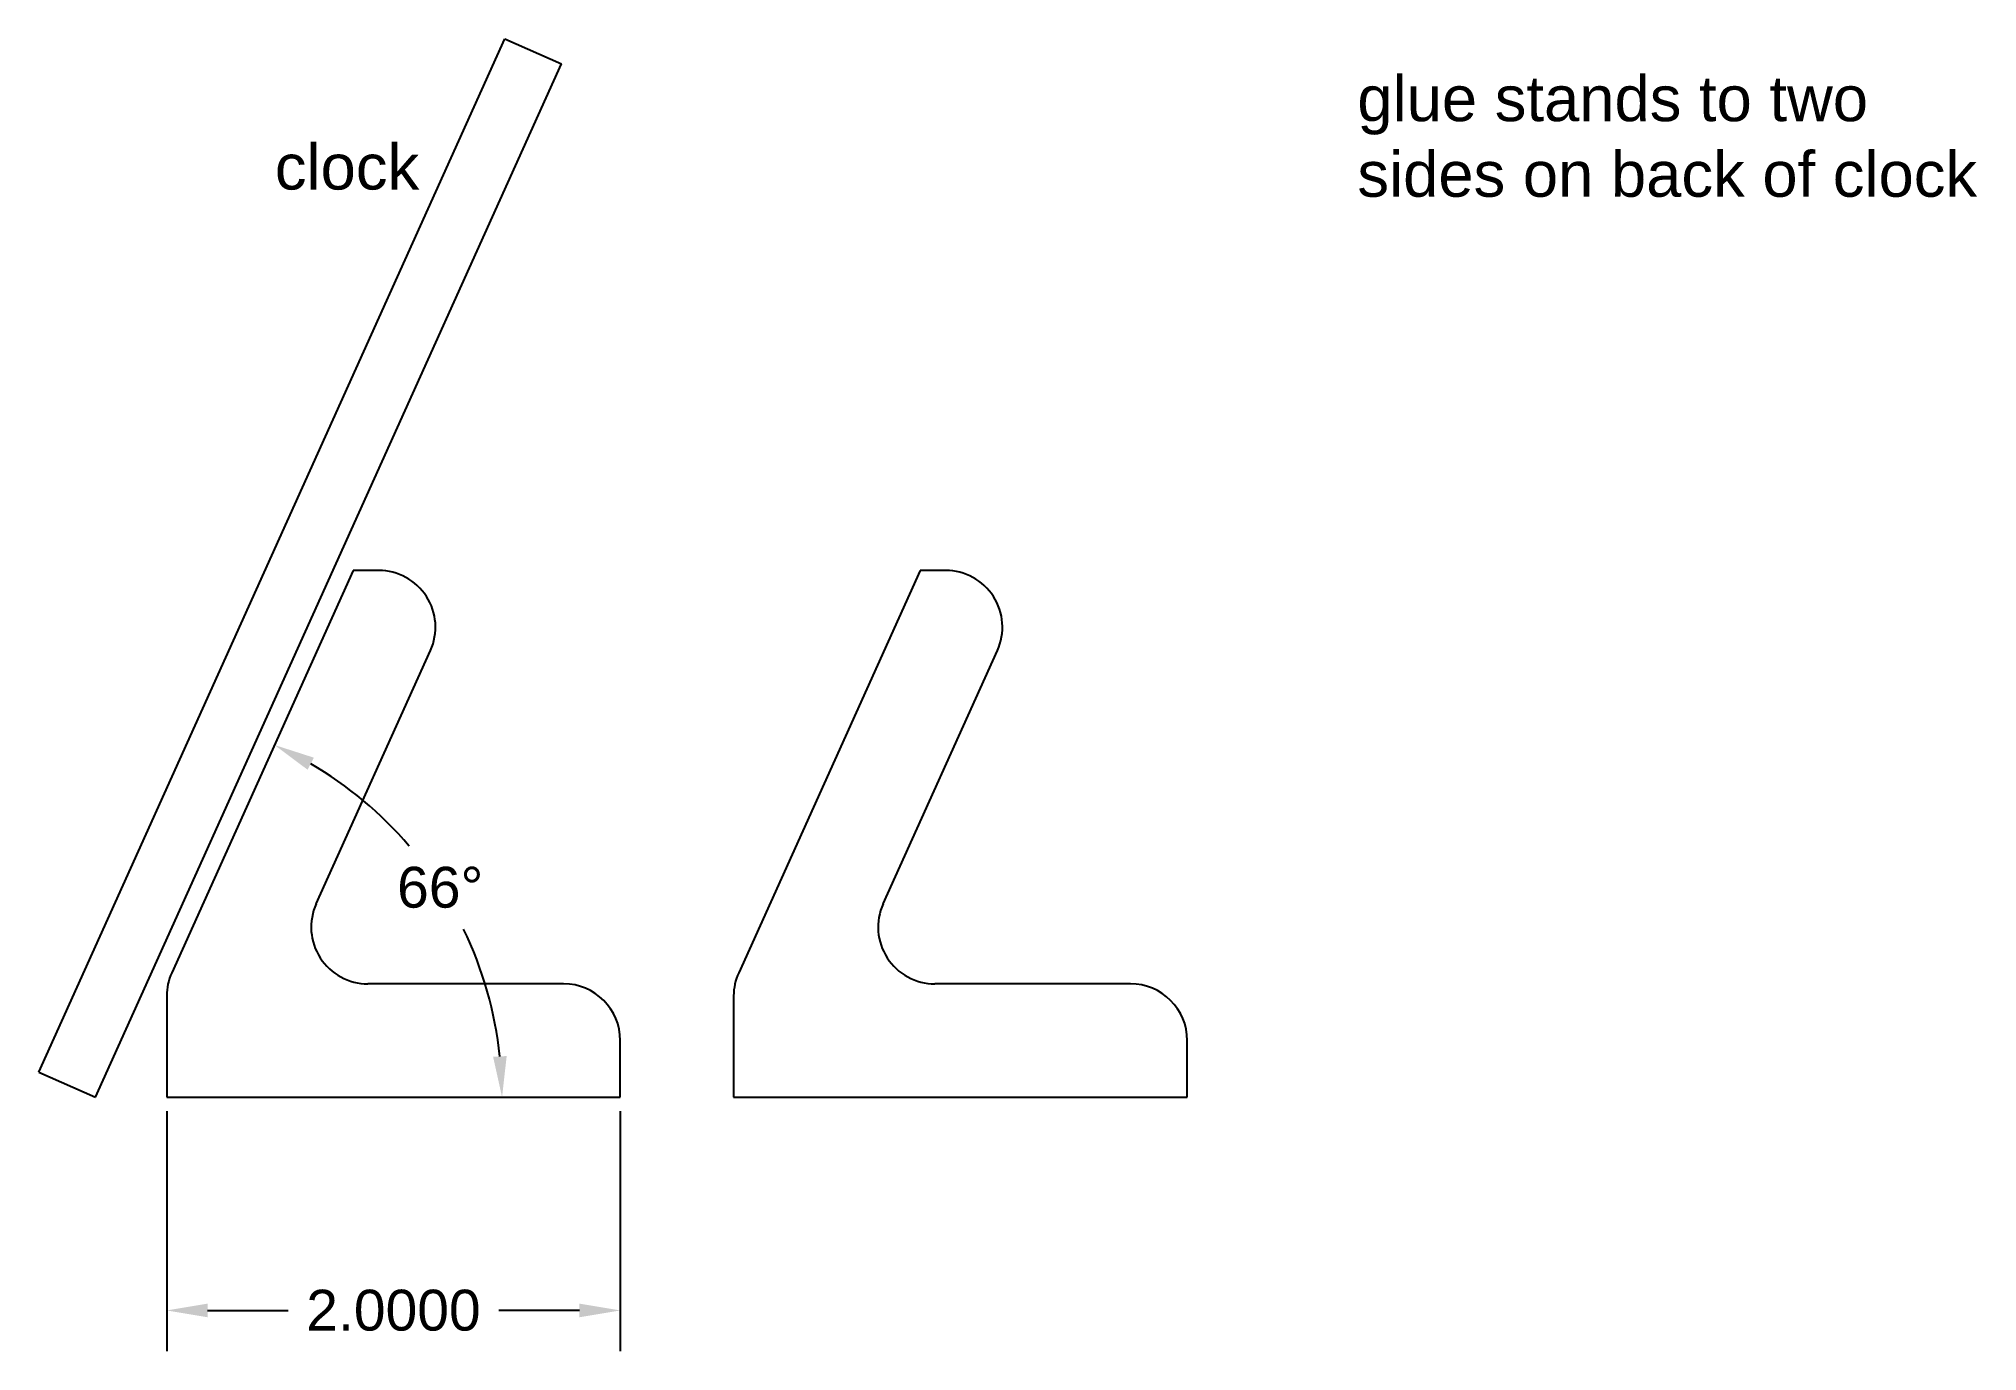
# Model space of a CAD drawing. Header units: inches. Extents: x -0.06 to 8.48, y -0.62 to 5.17.
import ezdxf

# ---------------------------------------------------------------- set-up
doc = ezdxf.new("R2010")
doc.units = ezdxf.units.IN
doc.header["$MEASUREMENT"] = 0
doc.styles.get("Standard").update_dxf_attribs({"font": 'arial.ttf'})
doc.dimstyles.get("Standard").update_dxf_attribs({"dimtxt": 0.18, "dimasz": 0.18, "dimexe": 0.18, "dimexo": 0.0625, "dimgap": 0.09, "dimtad": 0, "dimtih": 1, "dimtoh": 1, "dimdec": 4, "dimzin": 0, "dimdsep": 46, "dimtxsty": 'Standard', "dimcen": 0.09, "dimadec": 0, "dimazin": 0, "dimtfac": 1, "dimtdec": 4, "dimtofl": 0, "dimtmove": 0, "dimatfit": 3, "dimfxl": 1, "dimtolj": 1, "dimtzin": 0, "dimarcsym": 0})

# ---------------------------------------------------------------- blocks, each defined once
blk = doc.blocks.new('*D2')
at = {"color": 0, "lineweight": -2}
for start, end in [(40.54447, 59.66999), (6.05448, 25.79827)]:
    blk.add_arc((0.2745, 0.5), 1.7042, start, end, dxfattribs=at)
at = {"color": 0}
for points in [[(1.1488, 1.9976), (1.1213, 1.9443), (0.9751, 2.0535)], [(1.9392, 0.6782), (1.9991, 0.6813), (1.9787, 0.5)]]:
    blk.add_solid(points, dxfattribs=at)
at = {"layer": 'Defpoints', "color": 0}
for p in [(1.3223, 2.8232), (1.8556, 1.1359), (0.5221, 1.049), (0.5, 0.5), (2.5, 0.5)]:
    blk.add_point(p, dxfattribs=at)
at = {"color": 0, "insert": (1.706, 1.4247), "char_height": 0.18, "attachment_point": 5}
blk.add_mtext('\\A1;66%%d', dxfattribs=at)
blk = doc.blocks.new('*D4')
at = {"color": 0, "lineweight": -2}
for p, q in [((0.5, 0.4375), (0.5, -0.6209)), ((2.5, 0.4375), (2.5, -0.6209)), ((0.68, -0.4409), (1.0356, -0.4409)), ((2.32, -0.4409), (1.9644, -0.4409))]:
    blk.add_line(p, q, dxfattribs=at)
at = {"color": 0}
for points in [[(0.68, -0.4109), (0.68, -0.4709), (0.5, -0.4409)], [(2.32, -0.4709), (2.32, -0.4109), (2.5, -0.4409)]]:
    blk.add_solid(points, dxfattribs=at)
at = {"layer": 'Defpoints', "color": 0}
for p in [(0.5, 0.5), (2.5, 0.5), (2.5, -0.4409)]:
    blk.add_point(p, dxfattribs=at)
at = {"color": 0, "insert": (1.5, -0.4409), "char_height": 0.18, "attachment_point": 5}
blk.add_mtext('\\A1;2.0000', dxfattribs=at)

msp = doc.modelspace()

# ---------------------------------------------------------------- linework, layer by layer
for p, q in [((-0.06416, 0.61092), (1.99146, 5.16882)), ((1.99146, 5.16882), (2.24105, 5.05789)), ((0.18543, 0.5), (2.24105, 5.05789)), ((-0.06416, 0.61092), (0.18543, 0.5))]:
    msp.add_line(p, q)
at = {"color": 1}
for p, q in [((1.32225, 2.82316), (0.52211, 1.04901)), ((1.43525, 2.82316), (1.32225, 2.82316)), ((3.82225, 2.82316), (3.02211, 1.04901)), ((3.93525, 2.82316), (3.82225, 2.82316)), ((1.15911, 1.35278), (1.66314, 2.47038)), ((3.65911, 1.35278), (4.16314, 2.47038)), ((0.5, 0.94623), (0.5, 0.5)), ((1.5, 1), (1.387, 1)), ((2.25, 1), (1.5, 1)), ((3, 0.94623), (3, 0.5)), ((4, 1), (3.887, 1)), ((4.75, 1), (4, 1)), ((2.5, 0.5), (2.5, 0.75)), ((5, 0.5), (5, 0.75)), ((0.5, 0.5), (2.5, 0.5)), ((3, 0.5), (5, 0.5))]:
    msp.add_line(p, q, dxfattribs=at)
for centre, start, end in [((1.43525, 2.57316), 335.72447, 90), ((3.93525, 2.57316), 335.72447, 90), ((1.387, 1.25), 155.72447, 270), ((3.887, 1.25), 155.72447, 270), ((0.75, 0.94623), 155.72447, 180), ((3.25, 0.94623), 155.72447, 180), ((2.25, 0.75), 0, 90), ((4.75, 0.75), 0, 90)]:
    msp.add_arc(centre, 0.25, start, end, dxfattribs=at)

# ---------------------------------------------------------------- texts
at = {"char_height": 0.2, "attachment_point": 1}
for s, insert, width in [('{glue stands to two sides on back of clock}', (5.75019, 5.00522), 2.9348571), ('{clock}', (0.97676, 4.70367), 0.8527698)]:
    msp.add_mtext(s, dxfattribs=dict(at, insert=insert, width=width))

# ---------------------------------------------------------------- dimensions: what is measured, and where the dimension line sits
dim = msp.add_angular_dim_2l(base=(1.85562, 1.13587), line1=((0.5, 0.5), (2.5, 0.5)), line2=((1.32225, 2.82316), (0.52211, 1.04901)), dimstyle='Standard')
dim.commit()
dim.dimension.update_dxf_attribs({"geometry": '*D2', "text_midpoint": (1.70599, 1.42473)})
dim = msp.add_linear_dim(base=(2.5, -0.44088), p1=(0.5, 0.5), p2=(2.5, 0.5), dimstyle='Standard')
dim.commit()
dim.dimension.update_dxf_attribs({"geometry": '*D4', "text_midpoint": (1.5, -0.44088)})

doc.saveas('drawing.dxf')
